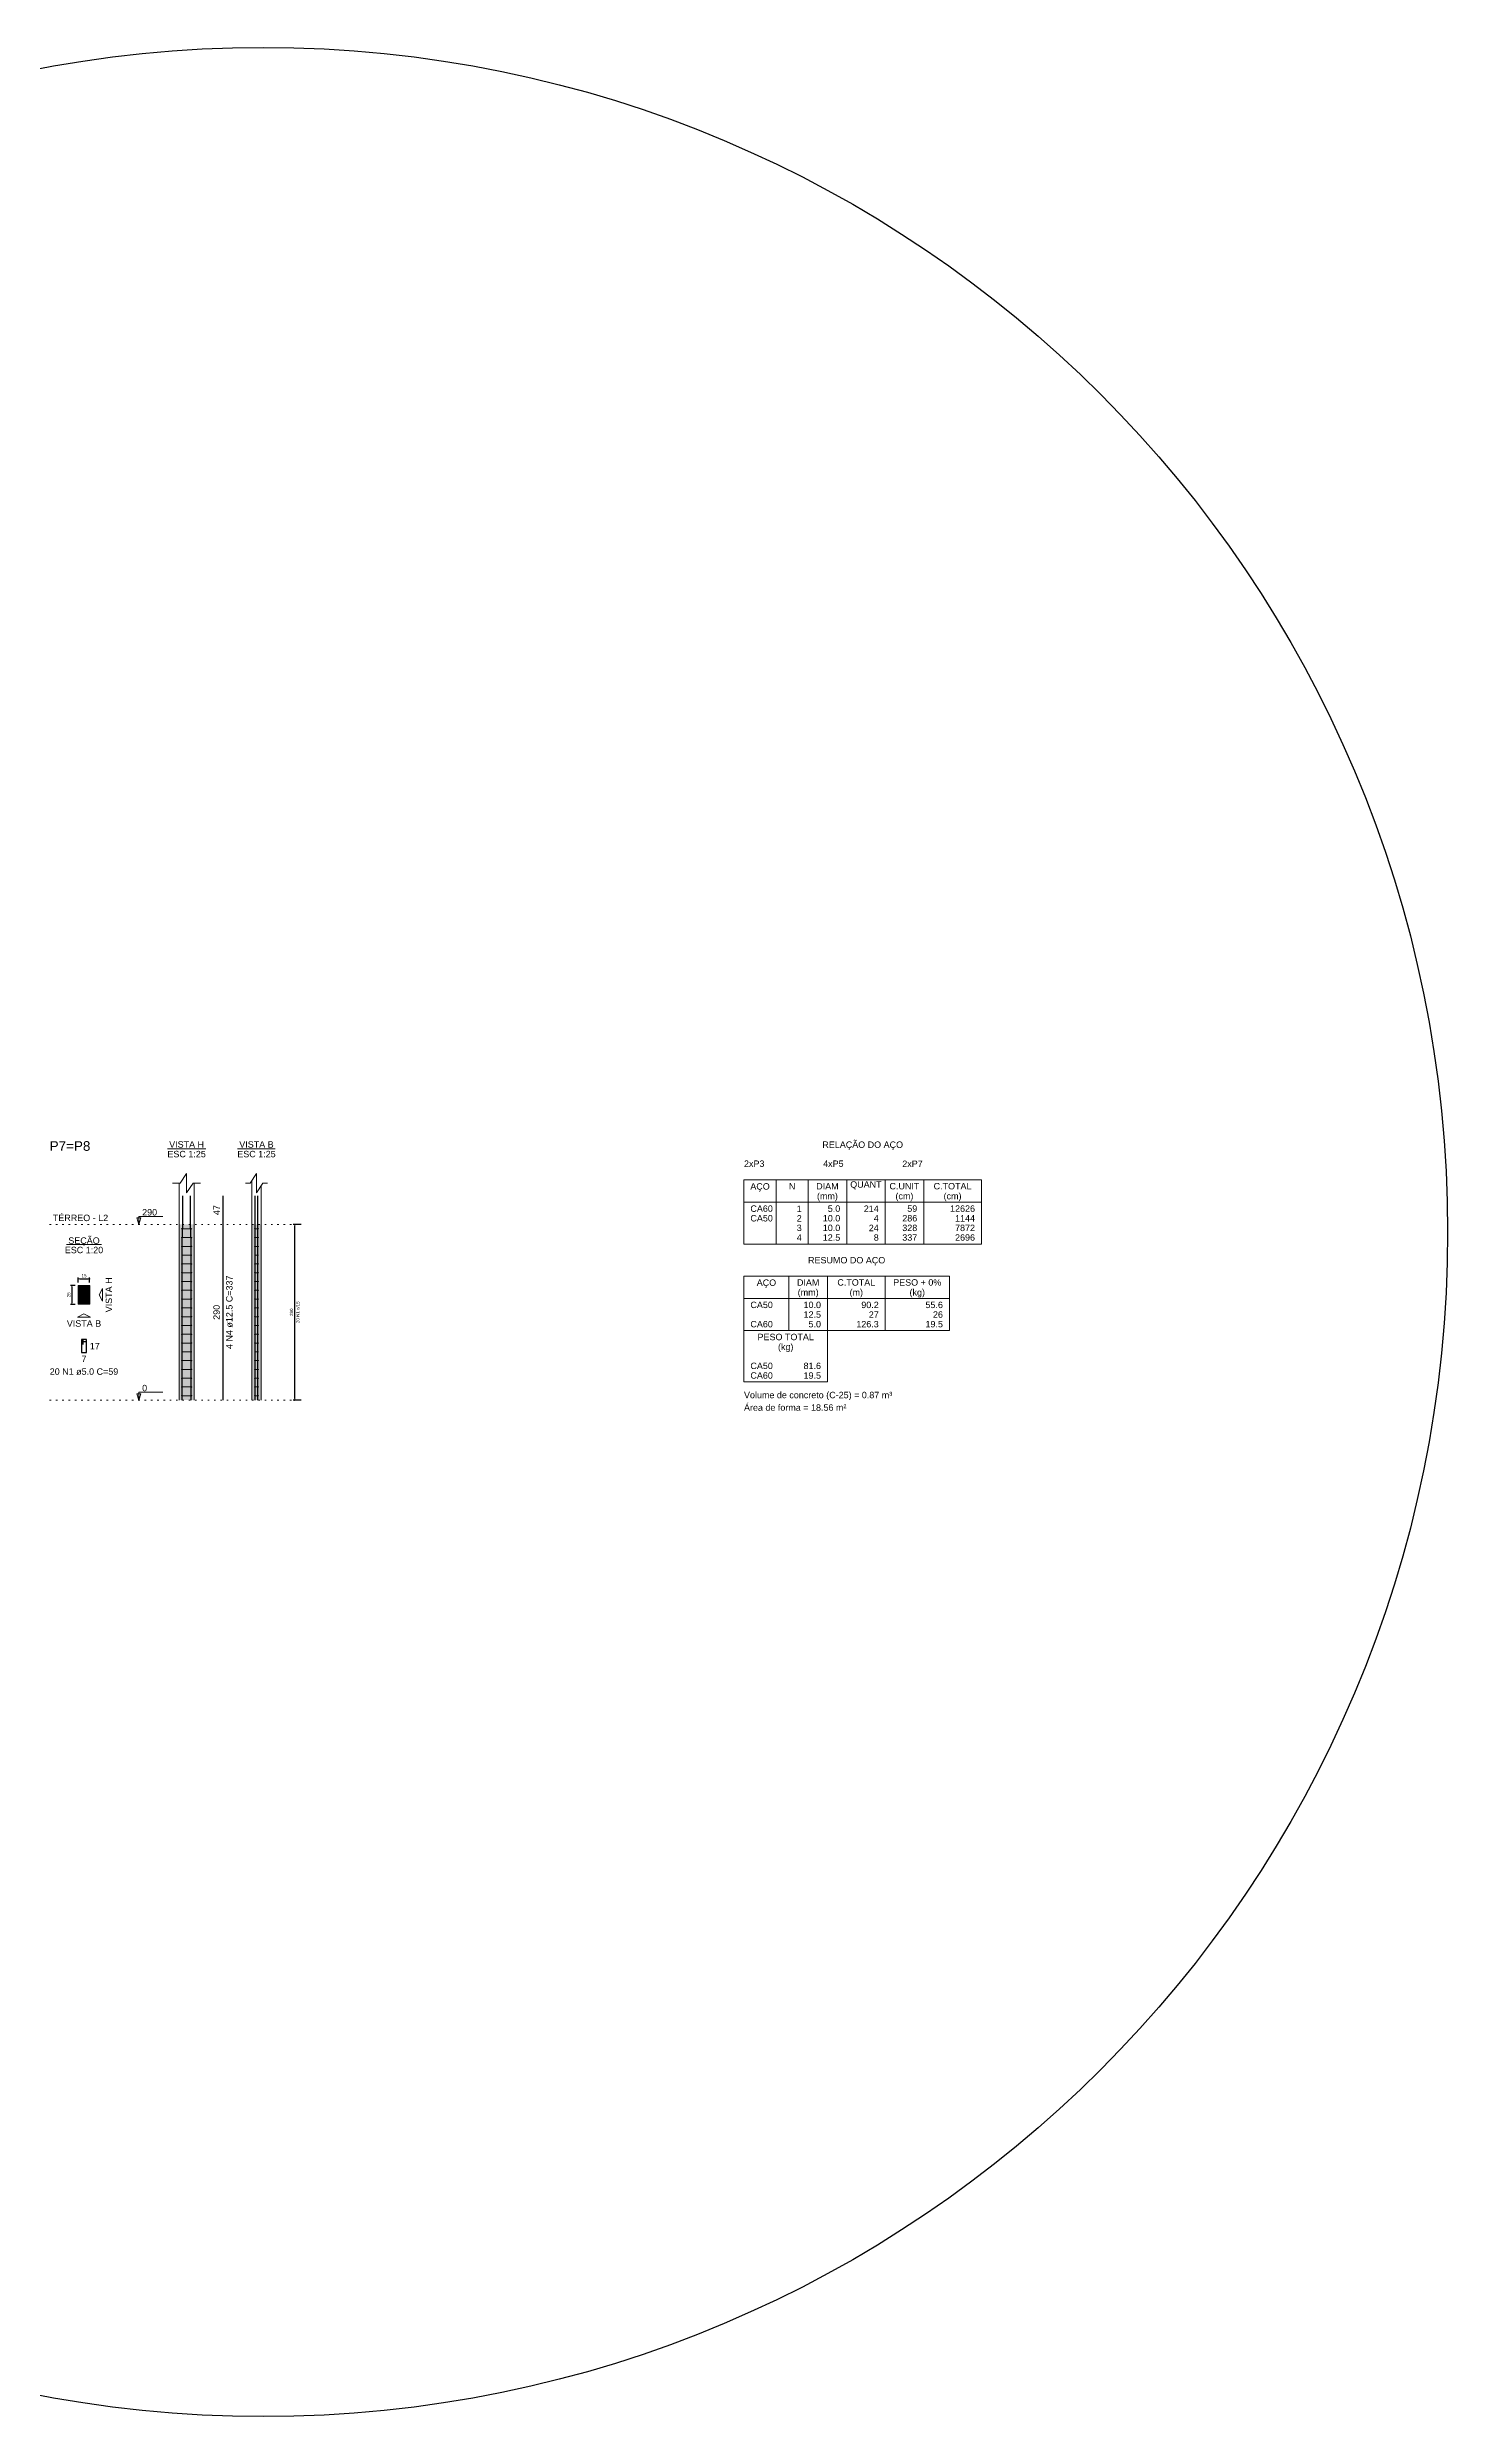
# Model space of a CAD drawing. Extents: x 5006 to 5323, y 875 to 3681.
# Drawn here: x 5216.6 to 5309, y 2529.6 to 2686 of the extents above; entities that cross this region are included whole.
import ezdxf

# ---------------------------------------------------------------- set-up
doc = ezdxf.new("R2010")
doc.units = 0
doc.header["$LTSCALE"] = 2
doc.linetypes.add('DOT2', pattern=[3.175, 0, -3.175])
for name, color, linetype, lineweight in [('Descrição da armadura', 7, 'Continuous', 5), ('DT-Barras na forma', 2, 'Continuous', 30), ('DT-Barras no corte', 5, 'Continuous', 5), ('DT-Barras rebatidas', 2, 'Continuous', 30), ('DT-Cotas', 9, 'Continuous', 5), ('DT-Estribos na forma', 5, 'Continuous', 5), ('DT-Forma', 5, 'Continuous', 5), ('DT-Hachura seção pilares', 252, 'Continuous', 5), ('DT-Hachura vista pilares', 252, 'Continuous', 5), ('DT-Pontilhado', 9, 'DOT2', 5), ('DT-Relação do aço', 9, 'Continuous', 5), ('DT-Textos', 7, 'Continuous', 5), ('DT-Título', 3, 'Continuous', 20), ('Textos armaduras', 7, 'Continuous', 5)]:
    doc.layers.add(name, color=color, linetype=linetype, lineweight=lineweight)
doc.styles.add('ARIAL', font='arial.ttf')
doc.styles.get("Standard").update_dxf_attribs({"font": 'arial.ttf'})
doc.dimstyles.new('UM_20.000000', dxfattribs={"dimtxt": 0.18, "dimasz": 0.1, "dimexe": 0.1, "dimexo": 0.2, "dimgap": 0, "dimtad": 1, "dimtih": 1, "dimtoh": 1, "dimdec": 1, "dimlfac": 20, "dimzin": 0, "dimdsep": 46, "dimtxsty": 'Standard', "dimcen": 0.09, "dimdle": 0.1, "dimadec": 1, "dimazin": 2, "dimtfac": 1, "dimtdec": 4, "dimtofl": 0, "dimtmove": 0, "dimatfit": 3, "dimfxl": 1, "dimtolj": 1, "dimarcsym": 0})
doc.dimstyles.new('UM_25.000000', dxfattribs={"dimtxt": 0.18, "dimasz": 0.1, "dimexe": 0.1, "dimexo": 0.2, "dimgap": 0, "dimtad": 1, "dimtih": 1, "dimtoh": 1, "dimdec": 1, "dimlfac": 25, "dimzin": 0, "dimdsep": 46, "dimtxsty": 'Standard', "dimcen": 0.09, "dimdle": 0.1, "dimadec": 1, "dimazin": 2, "dimtfac": 1, "dimtdec": 4, "dimtofl": 0, "dimtmove": 0, "dimatfit": 3, "dimfxl": 1, "dimtolj": 1, "dimarcsym": 0})

# ---------------------------------------------------------------- blocks, each defined once
blk = doc.blocks.new('_DOT')
at = {"color": 0, "linetype": 'ByBlock'}
blk.add_line((-0.5, 0), (-1, 0), dxfattribs=at)
at = {"color": 0, "linetype": 'ByBlock', "const_width": 0.5}
blk.add_lwpolyline([(-0.25, 0, 1), (0.25, 0, 1)], format="xyb", close=True, dxfattribs=at)
blk = doc.blocks.new('*D704')
at = {"layer": 'Defpoints', "color": 0, "transparency": 16777216}
for p in [(5218.65, 2604.29), (5218.23, 2603.04), (5218.65, 2603.04)]:
    blk.add_point(p, dxfattribs=at)
at = {"layer": 'DT-Cotas', "color": 0, "lineweight": -2, "transparency": 16777216}
for p, q in [((5218.45, 2604.29), (5218.13, 2604.29)), ((5218.23, 2604.19), (5218.23, 2603.14)), ((5218.45, 2603.04), (5218.13, 2603.04))]:
    blk.add_line(p, q, dxfattribs=at)
at = {"layer": 'DT-Cotas', "color": 0, "lineweight": -2, "transparency": 16777216, "xscale": 0.1, "yscale": 0.1, "zscale": 0.1}
for p, rotation in [((5218.23, 2604.29), 90), ((5218.23, 2603.04), 270)]:
    blk.add_blockref('_DOT', p, dxfattribs=dict(at, rotation=rotation))
at = {"layer": 'DT-Cotas', "transparency": 16777216, "insert": (5218.02, 2603.67), "char_height": 0.212, "attachment_point": 5, "rotation": 90, "style": 'ARIAL'}
blk.add_mtext('\\A1;25', dxfattribs=at)
blk = doc.blocks.new('*D705')
at = {"layer": 'Defpoints', "color": 0, "transparency": 16777216}
for p in [(5218.65, 2604.29), (5219.4, 2604.72), (5219.4, 2604.29)]:
    blk.add_point(p, dxfattribs=at)
at = {"layer": 'DT-Cotas', "color": 0, "lineweight": -2, "transparency": 16777216}
for p, q in [((5218.65, 2604.49), (5218.65, 2604.82)), ((5218.75, 2604.72), (5219.3, 2604.72)), ((5219.4, 2604.49), (5219.4, 2604.82))]:
    blk.add_line(p, q, dxfattribs=at)
at = {"layer": 'DT-Cotas', "color": 0, "lineweight": -2, "transparency": 16777216, "xscale": 0.1, "yscale": 0.1, "zscale": 0.1, "rotation": 180}
blk.add_blockref('_DOT', (5218.65, 2604.72), dxfattribs=at)
at = {"layer": 'DT-Cotas', "color": 0, "lineweight": -2, "transparency": 16777216, "xscale": 0.1, "yscale": 0.1, "zscale": 0.1}
blk.add_blockref('_DOT', (5219.4, 2604.72), dxfattribs=at)
at = {"layer": 'DT-Cotas', "transparency": 16777216, "insert": (5219.03, 2604.93), "char_height": 0.212, "attachment_point": 5, "rotation": 0.0057, "style": 'ARIAL'}
blk.add_mtext('\\A1;15', dxfattribs=at)
blk = doc.blocks.new('*D706')
at = {"layer": 'Defpoints', "color": 0, "transparency": 16777216}
for p in [(5232.94, 2608.32), (5233.57, 2608.32), (5233.57, 2596.72)]:
    blk.add_point(p, dxfattribs=at)
at = {"layer": 'DT-Cotas', "color": 0, "lineweight": -2, "transparency": 16777216}
for p, q in [((5233.37, 2608.32), (5232.84, 2608.32)), ((5232.94, 2596.82), (5232.94, 2608.22)), ((5233.37, 2596.72), (5232.84, 2596.72))]:
    blk.add_line(p, q, dxfattribs=at)
at = {"layer": 'DT-Cotas', "color": 0, "lineweight": -2, "transparency": 16777216, "xscale": 0.1, "yscale": 0.1, "zscale": 0.1}
for p, rotation in [((5232.94, 2608.32), 90), ((5232.94, 2596.72), 270)]:
    blk.add_blockref('_DOT', p, dxfattribs=dict(at, rotation=rotation))

msp = doc.modelspace()

# ---------------------------------------------------------------- hatches: boundary and pattern name
at = {"layer": 'DT-Hachura seção pilares', "linetype": 'Continuous'}
msp.add_hatch(color=256, dxfattribs=at).paths.add_polyline_path([(5218.654, 2603.0425), (5218.654, 2603.0425), (5219.404, 2603.0425), (5219.404, 2604.2925), (5218.654, 2604.2925), (5218.654, 2603.0425)])
at = {"layer": 'DT-Hachura vista pilares', "linetype": 'Continuous'}
for points in [[(5225.3024, 2596.7167), (5225.3024, 2608.3167), (5226.3024, 2608.3167), (5226.3024, 2596.7167), (5225.3024, 2596.7167)], [(5230.1148, 2596.7167), (5230.1148, 2608.3167), (5230.7148, 2608.3167), (5230.7148, 2596.7167), (5230.1148, 2596.7167)]]:
    msp.add_hatch(color=256, dxfattribs=at).paths.add_polyline_path(points)

# ---------------------------------------------------------------- linework, layer by layer
msp.add_circle((5230.8581, 2607.816), 78.188)
at = {"layer": 'DT-Barras na forma'}
for points in [[(5225.5074, 2596.7167), (5225.5074, 2607.1167), (5225.5474, 2608.3167), (5225.5474, 2610.2001)], [(5226.0974, 2596.7167), (5226.0974, 2607.1167), (5226.0574, 2608.3167), (5226.0574, 2610.2001)], [(5230.3198, 2596.7167), (5230.3198, 2607.1167), (5230.3198, 2608.3167), (5230.3198, 2610.2001)], [(5230.5098, 2596.7167), (5230.5098, 2607.1167), (5230.5098, 2608.3167), (5230.5098, 2610.2001)], [(5218.979, 2603.78), (5218.979, 2604.0925), (5218.854, 2604.0925), (5218.854, 2603.2425), (5219.204, 2603.2425), (5219.204, 2604.0925), (5218.854, 2604.0925), (5218.854, 2603.9675), (5219.1665, 2603.9675)]]:
    msp.add_lwpolyline(points, dxfattribs=at)
at = {"layer": 'DT-Barras no corte'}
for centre in [(5218.9103, 2604.0363), (5219.1478, 2604.0363), (5218.9103, 2603.2988), (5219.1478, 2603.2988)]:
    msp.add_circle(centre, 0.0312, dxfattribs=at)
at = {"layer": 'DT-Barras rebatidas'}
for p, q in [((5228.2086, 2608.3167), (5228.2086, 2610.2001)), ((5228.2086, 2596.7167), (5228.2086, 2608.3167)), ((5218.979, 2600.7127), (5218.854, 2600.7127)), ((5218.854, 2600.7127), (5218.854, 2599.8627)), ((5219.204, 2600.7127), (5218.854, 2600.7127)), ((5218.854, 2600.7127), (5218.854, 2600.5877)), ((5218.854, 2600.5877), (5219.1665, 2600.5877)), ((5218.979, 2600.4002), (5218.979, 2600.7127)), ((5219.204, 2599.8627), (5219.204, 2600.7127)), ((5218.854, 2599.8627), (5219.204, 2599.8627))]:
    msp.add_line(p, q, dxfattribs=at)
at = {"layer": 'DT-Cotas'}
for points in [[(5224.8788, 2611.0473), (5225.3788, 2611.0473), (5225.8024, 2611.6827), (5225.8024, 2610.4119), (5226.226, 2611.0473), (5226.726, 2611.0473)], [(5229.6912, 2611.0473), (5229.9912, 2611.0473), (5230.4148, 2611.6827), (5230.4148, 2610.4119), (5230.8384, 2611.0473), (5231.1384, 2611.0473)]]:
    msp.add_lwpolyline(points, dxfattribs=at)
at = {"layer": 'DT-Estribos na forma'}
for p, q in [((5225.4724, 2608.0267), (5226.1324, 2608.0267)), ((5225.4724, 2607.4467), (5226.1324, 2607.4467)), ((5225.4724, 2606.8667), (5226.1324, 2606.8667)), ((5230.2848, 2608.0267), (5230.5448, 2608.0267)), ((5230.2848, 2607.4467), (5230.5448, 2607.4467)), ((5230.2848, 2606.8667), (5230.5448, 2606.8667)), ((5225.4724, 2606.2867), (5226.1324, 2606.2867)), ((5225.4724, 2605.7067), (5226.1324, 2605.7067)), ((5230.2848, 2606.2867), (5230.5448, 2606.2867)), ((5230.2848, 2605.7067), (5230.5448, 2605.7067)), ((5225.4724, 2605.1267), (5226.1324, 2605.1267)), ((5225.4724, 2604.5467), (5226.1324, 2604.5467)), ((5225.4724, 2603.9667), (5226.1324, 2603.9667)), ((5230.2848, 2605.1267), (5230.5448, 2605.1267)), ((5230.2848, 2604.5467), (5230.5448, 2604.5467)), ((5230.2848, 2603.9667), (5230.5448, 2603.9667)), ((5225.4724, 2603.3867), (5226.1324, 2603.3867)), ((5225.4724, 2602.8067), (5226.1324, 2602.8067)), ((5225.4724, 2602.2267), (5226.1324, 2602.2267)), ((5230.2848, 2603.3867), (5230.5448, 2603.3867)), ((5230.2848, 2602.8067), (5230.5448, 2602.8067)), ((5230.2848, 2602.2267), (5230.5448, 2602.2267)), ((5225.4724, 2601.6467), (5226.1324, 2601.6467)), ((5225.4724, 2601.0667), (5226.1324, 2601.0667)), ((5230.2848, 2601.6467), (5230.5448, 2601.6467)), ((5230.2848, 2601.0667), (5230.5448, 2601.0667)), ((5225.4724, 2600.4867), (5226.1324, 2600.4867)), ((5225.4724, 2599.9067), (5226.1324, 2599.9067)), ((5225.4724, 2599.3267), (5226.1324, 2599.3267)), ((5230.2848, 2600.4867), (5230.5448, 2600.4867)), ((5230.2848, 2599.9067), (5230.5448, 2599.9067)), ((5230.2848, 2599.3267), (5230.5448, 2599.3267)), ((5225.4724, 2598.7467), (5226.1324, 2598.7467)), ((5225.4724, 2598.1667), (5226.1324, 2598.1667)), ((5225.4724, 2597.5867), (5226.1324, 2597.5867)), ((5230.2848, 2598.7467), (5230.5448, 2598.7467)), ((5230.2848, 2598.1667), (5230.5448, 2598.1667)), ((5230.2848, 2597.5867), (5230.5448, 2597.5867)), ((5225.4724, 2597.0067), (5226.1324, 2597.0067)), ((5230.2848, 2597.0067), (5230.5448, 2597.0067))]:
    msp.add_line(p, q, dxfattribs=at)
for centre in [(5225.4724, 2608.0267), (5225.4724, 2607.4467), (5225.4724, 2606.8667), (5226.1324, 2608.0267), (5226.1324, 2607.4467), (5226.1324, 2606.8667), (5230.2848, 2608.0267), (5230.2848, 2607.4467), (5230.2848, 2606.8667), (5230.5448, 2608.0267), (5230.5448, 2607.4467), (5230.5448, 2606.8667), (5225.4724, 2606.2867), (5225.4724, 2605.7067), (5226.1324, 2606.2867), (5226.1324, 2605.7067), (5230.2848, 2606.2867), (5230.2848, 2605.7067), (5230.5448, 2606.2867), (5230.5448, 2605.7067), (5225.4724, 2605.1267), (5225.4724, 2604.5467), (5225.4724, 2603.9667), (5226.1324, 2605.1267), (5226.1324, 2604.5467), (5226.1324, 2603.9667), (5230.2848, 2605.1267), (5230.2848, 2604.5467), (5230.2848, 2603.9667), (5230.5448, 2605.1267), (5230.5448, 2604.5467), (5230.5448, 2603.9667), (5225.4724, 2603.3867), (5225.4724, 2602.8067), (5225.4724, 2602.2267), (5226.1324, 2603.3867), (5226.1324, 2602.8067), (5226.1324, 2602.2267), (5230.2848, 2603.3867), (5230.2848, 2602.8067), (5230.2848, 2602.2267), (5230.5448, 2603.3867), (5230.5448, 2602.8067), (5230.5448, 2602.2267), (5225.4724, 2601.6467), (5225.4724, 2601.0667), (5226.1324, 2601.6467), (5226.1324, 2601.0667), (5230.2848, 2601.6467), (5230.2848, 2601.0667), (5230.5448, 2601.6467), (5230.5448, 2601.0667), (5225.4724, 2600.4867), (5225.4724, 2599.9067), (5225.4724, 2599.3267), (5226.1324, 2600.4867), (5226.1324, 2599.9067), (5226.1324, 2599.3267), (5230.2848, 2600.4867), (5230.2848, 2599.9067), (5230.2848, 2599.3267), (5230.5448, 2600.4867), (5230.5448, 2599.9067), (5230.5448, 2599.3267), (5225.4724, 2598.7467), (5225.4724, 2598.1667), (5225.4724, 2597.5867), (5226.1324, 2598.7467), (5226.1324, 2598.1667), (5226.1324, 2597.5867), (5230.2848, 2598.7467), (5230.2848, 2598.1667), (5230.2848, 2597.5867), (5230.5448, 2598.7467), (5230.5448, 2598.1667), (5230.5448, 2597.5867), (5225.4724, 2597.0067), (5226.1324, 2597.0067), (5230.2848, 2597.0067), (5230.5448, 2597.0067)]:
    msp.add_circle(centre, 0.01, dxfattribs=at)
at = {"layer": 'DT-Forma'}
for p, q in [((5225.3024, 2608.3167), (5225.3024, 2611.0473)), ((5226.3024, 2608.3167), (5226.3024, 2611.0473)), ((5230.1148, 2608.3167), (5230.1148, 2611.2327)), ((5230.7148, 2608.3167), (5230.7148, 2610.8619)), ((5225.3024, 2596.7167), (5225.3024, 2608.3167)), ((5226.3024, 2596.7167), (5226.3024, 2608.3167)), ((5230.1148, 2596.7167), (5230.1148, 2608.3167)), ((5230.7148, 2596.7167), (5230.7148, 2608.3167))]:
    msp.add_line(p, q, dxfattribs=at)
msp.add_lwpolyline([(5218.654, 2603.0425), (5219.404, 2603.0425), (5219.404, 2604.2925), (5218.654, 2604.2925), (5218.654, 2603.0425)], close=True, dxfattribs=at)
at = {"layer": 'DT-Pontilhado', "ltscale": 0.05}
for p, q in [((5216.7617, 2608.3167), (5233.2564, 2608.3167)), ((5216.7617, 2596.7167), (5233.2564, 2596.7167))]:
    msp.add_line(p, q, dxfattribs=at)
at = {"layer": 'DT-Relação do aço', "color": 251, "linetype": 'Continuous', "true_color": 0x636466}
for p, q in [((5262.5976, 2611.2591), (5278.2708, 2611.2591)), ((5262.5976, 2611.2591), (5262.5976, 2607.0231)), ((5264.7156, 2611.2591), (5264.7156, 2607.0231)), ((5266.8336, 2611.2591), (5266.8336, 2607.0231)), ((5269.3752, 2611.2591), (5269.3752, 2607.0231)), ((5271.9168, 2611.2591), (5271.9168, 2607.0231)), ((5274.4584, 2611.2591), (5274.4584, 2607.0231)), ((5278.2708, 2611.2591), (5278.2708, 2607.0231)), ((5262.5976, 2609.7765), (5278.2708, 2609.7765)), ((5262.5976, 2607.0231), (5278.2708, 2607.0231)), ((5262.5976, 2604.9051), (5262.5976, 2601.3045)), ((5262.5976, 2604.9051), (5276.1528, 2604.9051)), ((5265.5628, 2604.9051), (5265.5628, 2601.3045)), ((5268.1044, 2604.9051), (5268.1044, 2601.3045)), ((5271.9168, 2604.9051), (5271.9168, 2601.3045)), ((5276.1528, 2604.9051), (5276.1528, 2601.3045)), ((5262.5976, 2603.4225), (5276.1528, 2603.4225)), ((5262.5976, 2601.3045), (5276.1528, 2601.3045)), ((5262.5976, 2601.3045), (5262.5976, 2597.9157)), ((5268.1044, 2597.9157), (5268.1044, 2601.3045)), ((5262.5976, 2597.9157), (5268.1044, 2597.9157))]:
    msp.add_line(p, q, dxfattribs=at)
at = {"layer": 'DT-Textos'}
for p, q in [((5224.5427, 2613.3136), (5227.0621, 2613.3136)), ((5229.1714, 2613.3136), (5231.6581, 2613.3136)), ((5217.8846, 2606.9824), (5220.1735, 2606.9824))]:
    msp.add_line(p, q, dxfattribs=at)
for points in [[(5222.6549, 2608.3167), (5222.782, 2608.7403), (5222.5278, 2608.7403), (5222.6549, 2608.3167), (5222.6549, 2608.8462), (5224.2434, 2608.8462)], [(5222.6549, 2596.7167), (5222.782, 2597.1403), (5222.5278, 2597.1403), (5222.6549, 2596.7167), (5222.6549, 2597.2462), (5224.2434, 2597.2462)]]:
    msp.add_lwpolyline(points, dxfattribs=at)
for points in [[(5220.2512, 2603.6675), (5220.2512, 2603.2439), (5220.0394, 2603.6675), (5220.2512, 2604.0911), (5220.2512, 2603.6675)], [(5219.029, 2602.1953), (5218.6054, 2602.1953), (5219.029, 2602.4071), (5219.4526, 2602.1953), (5219.029, 2602.1953)]]:
    msp.add_lwpolyline(points, close=True, dxfattribs=at)

# ---------------------------------------------------------------- texts
at = {"layer": 'Descrição da armadura', "linetype": 'Continuous', "attachment_point": 8, "rotation": 90, "line_spacing_factor": 0.798, "style": 'ARIAL'}
for s, insert, char_height, width in [('4 N4 ø12.5 C=337', (5228.844, 2602.5167), 0.4236, 9.7294), ('20 N1 c/15', (5233.2564, 2602.5167), 0.2118, 2.869342)]:
    msp.add_mtext(s, dxfattribs=dict(at, insert=insert, char_height=char_height, width=width))
at = {"layer": 'Descrição da armadura', "linetype": 'Continuous', "insert": (5219.029, 2598.3801), "char_height": 0.4236, "width": 9.069495, "attachment_point": 8, "line_spacing_factor": 0.798, "style": 'ARIAL'}
msp.add_mtext('20 N1 ø5.0 C=59', dxfattribs=at)
at = {"layer": 'DT-Cotas', "linetype": 'Continuous', "insert": (5232.8328, 2602.5167), "char_height": 0.2118, "width": 0.989858, "attachment_point": 8, "rotation": 90, "line_spacing_factor": 0.798, "style": 'ARIAL'}
msp.add_mtext('290', dxfattribs=at)
at = {"layer": 'DT-Relação do aço', "color": 251, "linetype": 'Continuous', "true_color": 0x636466, "char_height": 0.4236, "line_spacing_factor": 0.798, "style": 'ARIAL'}
for s, insert, width, attachment_point in [('RELAÇÃO DO AÇO', (5270.4338, 2613.2377), 10.681309, 8), ('2xP3', (5262.5976, 2612.1063), 2.70451, 7), ('4xP5', (5267.822, 2612.1063), 2.70451, 7), ('2xP7', (5273.0464, 2612.1063), 2.70451, 7), ('AÇO', (5263.6568, 2610.4837), 2.571255, 8), ('N', (5265.7746, 2610.6237), 0.856892, 8), ('DIAM', (5268.1044, 2610.6237), 2.966387, 8), ('(mm)', (5268.1048, 2609.8487), 2.767082, 8), ('QUANT', (5270.646, 2610.6237), 4.152941, 8), ('C.UNIT', (5273.1876, 2610.6237), 3.954796, 8), ('(cm)', (5273.1878, 2609.8487), 2.37195, 8), ('C.TOTAL', (5276.3646, 2610.6237), 5.010412, 8), ('(cm)', (5276.3648, 2609.8487), 2.37195, 8), ('CA60', (5263.0212, 2609.1411), 2.968125, 7), ('CA50', (5263.0212, 2608.5057), 2.968125, 7), ('2', (5266.41, 2608.5057), 0.659905, 9), ('1', (5266.41, 2609.1411), 0.659905, 9), ('10.0', (5268.9516, 2608.5057), 2.309378, 9), ('5.0', (5268.9516, 2609.1411), 1.649473, 9), ('214', (5271.4932, 2609.1411), 1.979715, 9), ('4', (5271.4932, 2608.5057), 0.659905, 9), ('286', (5274.0348, 2608.5057), 1.979715, 9), ('59', (5274.0348, 2609.1411), 1.31981, 9), ('12626', (5277.8472, 2609.1411), 3.299526, 9), ('1144', (5277.8472, 2608.5057), 2.639621, 9), ('4', (5266.41, 2607.2349), 0.659905, 9), ('3', (5266.41, 2607.8703), 0.659905, 9), ('10.0', (5268.9516, 2607.8703), 2.309378, 9), ('12.5', (5268.9516, 2607.2349), 2.309378, 9), ('24', (5271.4932, 2607.8703), 1.31981, 9), ('8', (5271.4932, 2607.2349), 0.659905, 9), ('328', (5274.0348, 2607.8703), 1.979715, 9), ('337', (5274.0348, 2607.2349), 1.979715, 9), ('2696', (5277.8472, 2607.2349), 2.639621, 9), ('7872', (5277.8472, 2607.8703), 2.639621, 9), ('RESUMO DO AÇO', (5269.3748, 2605.6127), 10.218391, 8), ('AÇO', (5264.0798, 2604.1297), 2.571255, 8), ('DIAM', (5266.8336, 2604.2697), 2.966387, 8), ('(mm)', (5266.8338, 2603.4947), 2.767082, 8), ('C.TOTAL', (5270.0106, 2604.2697), 5.010412, 8), ('(m)', (5270.0108, 2603.4947), 1.778673, 8), ('PESO + 0%', (5274.0348, 2604.2697), 6.364406, 8), ('(kg)', (5274.0348, 2603.4947), 2.043446, 8), ('CA50', (5263.0212, 2602.7871), 2.968125, 7), ('10.0', (5267.6808, 2602.7871), 2.309378, 9), ('12.5', (5267.6808, 2602.1517), 2.309378, 9), ('90.2', (5271.4932, 2602.7871), 2.309378, 9), ('27', (5271.4932, 2602.1517), 1.31981, 9), ('55.6', (5275.7292, 2602.7871), 2.309378, 9), ('26', (5275.7292, 2602.1517), 1.31981, 9), ('CA60', (5263.0212, 2601.5163), 2.968125, 7), ('PESO TOTAL', (5265.351, 2600.6691), 7.450729, 8), ('5.0', (5267.6808, 2601.5163), 1.649473, 9), ('126.3', (5271.4932, 2601.5163), 2.969283, 9), ('19.5', (5275.7292, 2601.5163), 2.309378, 9), ('CA50', (5263.0212, 2598.7629), 2.968125, 7), ('(kg)', (5265.3508, 2599.8937), 2.043446, 8), ('81.6', (5267.6808, 2598.7629), 2.309378, 9), ('CA60', (5263.0212, 2598.1275), 2.968125, 7), ('19.5', (5267.6808, 2598.1275), 2.309378, 9), ('Área de forma = 18.56 m²', (5262.5976, 2596.0095), 13.553258, 7), ('Volume de concreto (C-25) = 0.87 m³', (5262.5978, 2596.7167), 19.619866, 7)]:
    msp.add_mtext(s, dxfattribs=dict(at, insert=insert, width=width, attachment_point=attachment_point))
at = {"layer": 'DT-Textos', "linetype": 'Continuous', "char_height": 0.4236, "line_spacing_factor": 0.798, "style": 'ARIAL'}
for s, insert, width, attachment_point in [('ESC 1:25', (5225.8024, 2612.7417), 5.079187, 8), ('VISTA H', (5225.8024, 2613.3771), 4.615652, 8), ('ESC 1:25', (5230.4148, 2612.7417), 5.079187, 8), ('VISTA B', (5230.4148, 2613.3771), 4.550178, 8), ('TÉRREO - L2', (5216.9735, 2608.5285), 7.319221, 7), ('ESC 1:20', (5219.029, 2606.4105), 5.079187, 8), ('SEÇÃO', (5219.0294, 2606.9057), 4.154434, 8), ('VISTA B', (5219.029, 2601.5599), 4.550178, 8)]:
    msp.add_mtext(s, dxfattribs=dict(at, insert=insert, width=width, attachment_point=attachment_point))
at = {"layer": 'DT-Textos', "char_height": 0.4236, "attachment_point": 7, "line_spacing_factor": 0.798, "style": 'ARIAL'}
for s, insert, width in [('290', (5222.8667, 2608.8992), 1.979875), ('0', (5222.8667, 2597.2992), 0.659958)]:
    msp.add_mtext(s, dxfattribs=dict(at, insert=insert, width=width))
at = {"layer": 'DT-Textos', "linetype": 'Continuous', "insert": (5220.8866, 2603.6675), "char_height": 0.4236, "width": 4.615652, "attachment_point": 8, "rotation": 90, "line_spacing_factor": 0.798, "style": 'ARIAL'}
msp.add_mtext('VISTA H', dxfattribs=at)
at = {"layer": 'DT-Título', "linetype": 'Continuous', "insert": (5216.7617, 2613.1653), "char_height": 0.6354, "width": 5.393812, "attachment_point": 7, "line_spacing_factor": 0.798, "style": 'ARIAL'}
msp.add_mtext('P7=P8', dxfattribs=at)
at = {"layer": 'Textos armaduras', "linetype": 'Continuous', "char_height": 0.4236, "attachment_point": 7, "rotation": 90, "line_spacing_factor": 0.798, "style": 'ARIAL'}
for s, insert, width in [('47', (5227.9968, 2608.9285), 1.31981), ('290', (5227.9968, 2602.0218), 1.979715)]:
    msp.add_mtext(s, dxfattribs=dict(at, insert=insert, width=width))
at = {"layer": 'Textos armaduras', "linetype": 'Continuous', "char_height": 0.4236, "attachment_point": 7, "line_spacing_factor": 0.798, "style": 'ARIAL'}
for s, insert, width in [('7', (5218.8641, 2599.2273), 0.659905), ('17', (5219.4158, 2600.0759), 1.31981)]:
    msp.add_mtext(s, dxfattribs=dict(at, insert=insert, width=width))

# ---------------------------------------------------------------- dimensions: what is measured, and where the dimension line sits
at = {"layer": 'DT-Cotas'}
dim = msp.add_linear_dim(base=(5232.9387, 2608.3167), p1=(5233.5741, 2596.7167), p2=(5233.5741, 2608.3167), angle=90, text=' ', dimstyle='UM_25.000000', override={"dimtxt": 0.2118, "dimasz": 0.1, "dimexe": 0.1, "dimexo": 0.2, "dimtad": 1, "dimtih": 0, "dimtoh": 0, "dimdec": 1, "dimlfac": 25, "dimzin": 8, "dimtxsty": 'ARIAL', "dimblk": 'DOT', "dimblk1": 'DOT', "dimblk2": 'DOT', "dimsah": 1, "dimdle": 0.1, "dimse1": 0, "dimse2": 0, "dimclrt": 256, "dimadec": 1, "dimazin": 3, "dimtmove": 2, "dimldrblk": 'DOT'}, dxfattribs=at)
dim.commit()
dim.dimension.update_dxf_attribs({"geometry": '*D706', "text_midpoint": (5232.7269, 2602.5167), "dimtype": 160, "text_rotation": 90})
dim = msp.add_linear_dim(base=(5218.2304, 2603.0425), p1=(5218.654, 2604.2925), p2=(5218.654, 2603.0425), angle=90, dimstyle='UM_20.000000', override={"dimtxt": 0.2118, "dimasz": 0.1, "dimexe": 0.1, "dimexo": 0.2, "dimtad": 1, "dimtih": 0, "dimtoh": 0, "dimdec": 1, "dimlfac": 20, "dimzin": 8, "dimtxsty": 'ARIAL', "dimblk": 'DOT', "dimblk1": 'DOT', "dimblk2": 'DOT', "dimsah": 1, "dimdle": 0.1, "dimse1": 0, "dimse2": 0, "dimclrt": 256, "dimadec": 1, "dimazin": 3, "dimtmove": 2, "dimldrblk": 'DOT'}, dxfattribs=at)
dim.commit()
dim.dimension.update_dxf_attribs({"geometry": '*D704', "text_midpoint": (5218.0186, 2603.6675), "dimtype": 160, "text_rotation": 90})
dim = msp.add_linear_dim(base=(5219.404, 2604.7161), p1=(5218.654, 2604.2925), p2=(5219.404, 2604.2925), dimstyle='UM_20.000000', override={"dimtxt": 0.2118, "dimasz": 0.1, "dimexe": 0.1, "dimexo": 0.2, "dimtad": 1, "dimtih": 0, "dimtoh": 0, "dimdec": 1, "dimlfac": 20, "dimzin": 8, "dimtxsty": 'ARIAL', "dimblk": 'DOT', "dimblk1": 'DOT', "dimblk2": 'DOT', "dimsah": 1, "dimdle": 0.1, "dimse1": 0, "dimse2": 0, "dimclrt": 256, "dimadec": 1, "dimazin": 3, "dimtmove": 2, "dimldrblk": 'DOT'}, dxfattribs=at)
dim.commit()
dim.dimension.update_dxf_attribs({"geometry": '*D705', "text_midpoint": (5219.029, 2604.9279), "dimtype": 160, "text_rotation": 0.00573})

doc.saveas('drawing.dxf')
